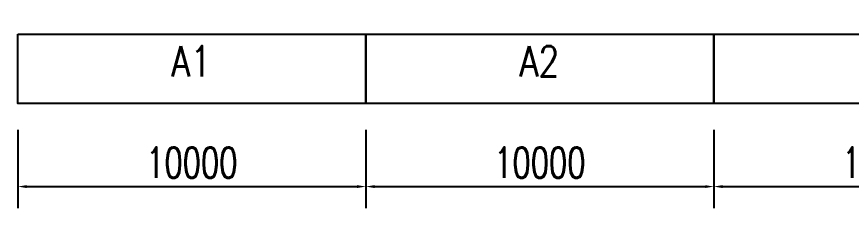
# Model space of a CAD drawing. Header units: millimetres. Extents: x 7263 to 319917, y -161937 to 156976.
# Drawn here: x 79172 to 103153, y -66911 to -61402 of the extents above; entities that cross this region are included whole.
import ezdxf

# ---------------------------------------------------------------- set-up
doc = ezdxf.new("R2010")
doc.units = ezdxf.units.MM
doc.header["$LTSCALE"] = 1000
doc.layers.add('PUB_TEXT', color=7, linetype='Continuous')
doc.layers.add('W-STEEL_FRAME钢架', color=3, linetype='Continuous')
doc.styles.get("Standard").update_dxf_attribs({"font": 'simplex.shx', "width": 0.8, "bigfont": 'hztxt.shx'})
doc.styles.add('STANDARD_T3', font='simplex.shx', dxfattribs={"width": 0.7, "bigfont": 'hztxt.shx'})
doc.dimstyles.new('W&&250', dxfattribs={"dimtxt": 875, "dimasz": 250, "dimexe": 625, "dimexo": 750, "dimgap": 250, "dimtad": 1, "dimdec": 0, "dimzin": 0, "dimdsep": 46, "dimtxsty": 'STANDARD_T3', "dimcen": 0.09, "dimclrd": 1, "dimclre": 1, "dimclrt": 7, "dimazin": 2, "dimtfac": 1, "dimtdec": 0, "dimtix": 1, "dimtmove": 2, "dimatfit": 3, "dimfxl": 0, "dimtolj": 1, "dimtzin": 0, "dimarcsym": 0})

# ---------------------------------------------------------------- blocks, each defined once
blk = doc.blocks.new('*U562')
at = {"layer": 'W-STEEL_FRAME钢架'}
blk.add_lwpolyline([(-5000, 1000), (5000, 1000), (5000, -1000), (-5000, -1000)], close=True, dxfattribs=at)
blk = doc.blocks.new('*U563')
at = {"layer": 'W-STEEL_FRAME钢架', "color": 0, "linetype": 'ByBlock', "lineweight": -2, "transparency": 16777216}
for p in [(0, 0), (10000, 0), (20000, 0)]:
    blk.add_blockref('*U562', p, dxfattribs=at)
blk = doc.blocks.new('*D564')
at = {"layer": 'Defpoints', "color": 0, "transparency": 16777216}
for p in [(79204, -63902), (89204, -63902), (89204, -66286)]:
    blk.add_point(p, dxfattribs=at)
at = {"layer": 'W-STEEL_FRAME钢架', "color": 1, "lineweight": -2, "transparency": 16777216}
for p, q in [((79204, -64652), (79204, -66911)), ((89204, -64652), (89204, -66911)), ((79454, -66286), (88954, -66286))]:
    blk.add_line(p, q, dxfattribs=at)
at = {"layer": 'W-STEEL_FRAME钢架', "color": 1, "transparency": 16777216}
for points in [[(79454, -66244), (79454, -66328), (79204, -66286)], [(88954, -66244), (88954, -66328), (89204, -66286)]]:
    blk.add_solid(points, dxfattribs=at)
at = {"layer": 'W-STEEL_FRAME钢架', "color": 7, "transparency": 16777216, "insert": (84204, -65598), "char_height": 875, "attachment_point": 5, "style": 'STANDARD_T3'}
blk.add_mtext('\\A1;10000', dxfattribs=at)
blk = doc.blocks.new('*D565')
at = {"layer": 'Defpoints', "color": 0, "transparency": 16777216}
for p in [(89204, -63902), (99204, -63902), (99204, -66286)]:
    blk.add_point(p, dxfattribs=at)
at = {"layer": 'W-STEEL_FRAME钢架', "color": 1, "lineweight": -2, "transparency": 16777216}
for p, q in [((89204, -64652), (89204, -66911)), ((99204, -64652), (99204, -66911)), ((89454, -66286), (98954, -66286))]:
    blk.add_line(p, q, dxfattribs=at)
at = {"layer": 'W-STEEL_FRAME钢架', "color": 1, "transparency": 16777216}
for points in [[(89454, -66244), (89454, -66328), (89204, -66286)], [(98954, -66244), (98954, -66328), (99204, -66286)]]:
    blk.add_solid(points, dxfattribs=at)
at = {"layer": 'W-STEEL_FRAME钢架', "color": 7, "transparency": 16777216, "insert": (94204, -65598), "char_height": 875, "attachment_point": 5, "style": 'STANDARD_T3'}
blk.add_mtext('\\A1;10000', dxfattribs=at)
blk = doc.blocks.new('*D566')
at = {"layer": 'Defpoints', "color": 0, "transparency": 16777216}
for p in [(99204, -63902), (109204, -63902), (109204, -66286)]:
    blk.add_point(p, dxfattribs=at)
at = {"layer": 'W-STEEL_FRAME钢架', "color": 1, "lineweight": -2, "transparency": 16777216}
for p, q in [((99204, -64652), (99204, -66911)), ((109204, -64652), (109204, -66911)), ((99454, -66286), (108954, -66286))]:
    blk.add_line(p, q, dxfattribs=at)
at = {"layer": 'W-STEEL_FRAME钢架', "color": 1, "transparency": 16777216}
for points in [[(99454, -66244), (99454, -66328), (99204, -66286)], [(108954, -66244), (108954, -66328), (109204, -66286)]]:
    blk.add_solid(points, dxfattribs=at)
at = {"layer": 'W-STEEL_FRAME钢架', "color": 7, "transparency": 16777216, "insert": (104204, -65598), "char_height": 875, "attachment_point": 5, "style": 'STANDARD_T3'}
blk.add_mtext('\\A1;10000', dxfattribs=at)
blk = doc.blocks.new('*D575')
at = {"layer": 'Defpoints', "color": 0, "transparency": 16777216}
for p in [(79204, -61902), (78164, -63902), (79204, -63902)]:
    blk.add_point(p, dxfattribs=at)
at = {"layer": 'W-STEEL_FRAME钢架', "color": 1, "lineweight": -2, "transparency": 16777216}
for p, q in [((78164, -61652), (78164, -61402)), ((78454, -61902), (77539, -61902)), ((78164, -61902), (78164, -63902)), ((78454, -63902), (77539, -63902)), ((78164, -64152), (78164, -64402))]:
    blk.add_line(p, q, dxfattribs=at)
at = {"layer": 'W-STEEL_FRAME钢架', "color": 1, "transparency": 16777216}
for points in [[(78122, -61652), (78205, -61652), (78164, -61902)], [(78122, -64152), (78205, -64152), (78164, -63902)]]:
    blk.add_solid(points, dxfattribs=at)
at = {"layer": 'W-STEEL_FRAME钢架', "color": 7, "transparency": 16777216, "insert": (77476, -62902), "char_height": 875, "attachment_point": 5, "rotation": 90, "style": 'STANDARD_T3'}
blk.add_mtext('\\A1;2000', dxfattribs=at)

msp = doc.modelspace()

# ---------------------------------------------------------------- block references
at = {"layer": 'W-STEEL_FRAME钢架'}
msp.add_blockref('*U563', (84203.8, -62901.7), dxfattribs=at)

# ---------------------------------------------------------------- texts
at = {"layer": 'PUB_TEXT', "width": 0.8}
for s, p in [('A1', (83622.2, -63121.6)), ('A2', (93622.2, -63121.6))]:
    msp.add_text(s, height=875, dxfattribs=at).set_placement(p)

# ---------------------------------------------------------------- dimensions: what is measured, and where the dimension line sits
at = {"layer": 'W-STEEL_FRAME钢架'}
dim = msp.add_linear_dim(base=(78163.6, -63901.7), p1=(79203.8, -61901.7), p2=(79203.8, -63901.7), angle=90, dimstyle='W&&250', dxfattribs=at)
dim.commit()
dim.dimension.update_dxf_attribs({"geometry": '*D575', "text_midpoint": (77476.1, -62901.7)})
for base, p1, p2, picture, middle in [((89203.8, -66285.9), (79203.8, -63901.7), (89203.8, -63901.7), '*D564', (84203.8, -65598.4)), ((99203.8, -66285.9), (89203.8, -63901.7), (99203.8, -63901.7), '*D565', (94203.8, -65598.4)), ((109203.8, -66285.9), (99203.8, -63901.7), (109203.8, -63901.7), '*D566', (104203.8, -65598.4))]:
    dim = msp.add_linear_dim(base=base, p1=p1, p2=p2, dimstyle='W&&250', dxfattribs=at)
    dim.commit()
    dim.dimension.update_dxf_attribs({"geometry": picture, "text_midpoint": middle})

doc.saveas('drawing.dxf')
